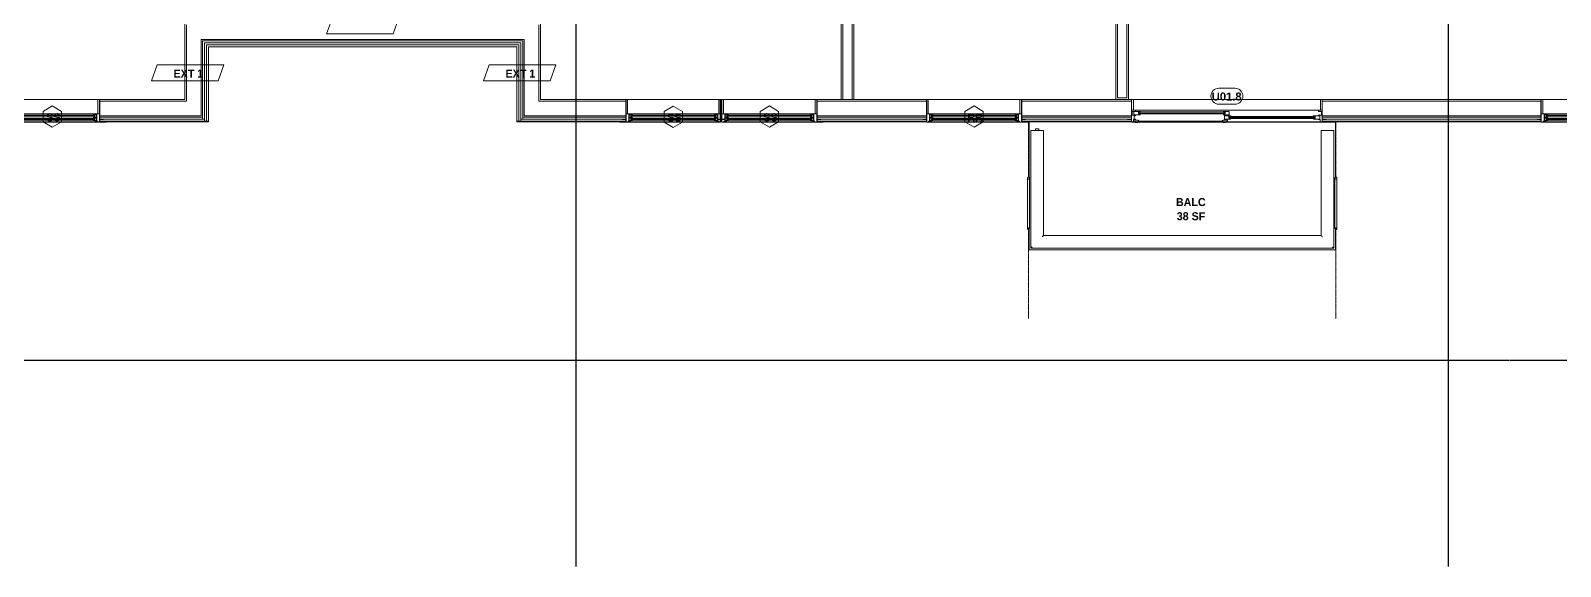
# Model space of a CAD drawing. Header units: inches. Extents: x -4058 to -1781, y 9814 to 12264.
# Drawn here: x -2705 to -2131, y 9814 to 10015 of the extents above; entities that cross this region are included whole.
import ezdxf

# ---------------------------------------------------------------- set-up
doc = ezdxf.new("R2010")
doc.units = ezdxf.units.IN
doc.header["$MEASUREMENT"] = 0
for name, pattern in [('Center 1_4_', [0.53125, 0.25, -0.09375, 0.09375, -0.09375]), ('Dash', [0.25, 0.125, -0.125]), ('Grid Line 1_2_', [0.875, 0.5, -0.125, 0.125, -0.125])]:
    doc.linetypes.add(name, pattern=pattern)
for name, color, linetype, lineweight in [('0-1', 7, 'Continuous', 5), ('0-2', 7, 'Continuous', 9), ('A-AREA-IDEN', 2, 'Continuous', 9), ('A-DETL-CNTR-1', 7, 'Center 1_4_', 9), ('A-DETL-GENF-1', 7, 'Continuous', 9), ('A-DETL-GENF-2', 92, 'Continuous', 18), ('A-DETL-GENF-HDLN-1', 7, 'Dash', 9), ('A-DETL-GENF-HDLN-2', 1, 'Continuous', 18), ('A-DOOR', 31, 'Continuous', 18), ('A-DOOR-1', 7, 'Continuous', 9), ('A-DOOR-FRAM-1', 7, 'Continuous', 9), ('A-DOOR-IDEN', 31, 'Continuous', 9), ('A-FLOR-1', 7, 'Continuous', 9), ('A-FLOR-2', 192, 'Continuous', 9), ('A-FLOR-HRAL-1', 7, 'Continuous', 9), ('A-GLAZ', 151, 'Continuous', 18), ('A-GLAZ-1', 10, 'Continuous', 30), ('A-GLAZ-2', 7, 'Continuous', 9), ('A-GLAZ-IDEN', 152, 'Continuous', 9), ('A-WALL', 113, 'Continuous', 18), ('A-WALL-1', 7, 'Continuous', 9), ('A-WALL-2', 250, 'Continuous', 18), ('A-WALL-3', 113, 'Continuous', 9), ('A-WALL-IDEN', 211, 'Continuous', 9), ('S-BEAM-1', 7, 'Continuous', 9), ('S-GRID-1', 1, 'Grid Line 1_2_', 30)]:
    doc.layers.add(name, color=color, linetype=linetype, lineweight=lineweight)
doc.styles.add('Arial_B', font='arialbd.ttf', dxfattribs={"height": 3})
doc.styles.add('Century Gothic_B', font='GOTHICB.TTF', dxfattribs={"height": 3})

# ---------------------------------------------------------------- blocks, each defined once
blk = doc.blocks.new('Door-Sliding-Marvin-2_Panel_Patio_Door-Essential - LR-MARVIN ESSENTIAL SLIDING - 6_-0_X6_-10_ - 2ND FLOOR 2-3440912-UNIT PLANS - 2ND FLOOR')
at = {"layer": 'A-DETL-GENF-1'}
for p, q in [((-32.87, 2.72), (-32.87, 2.27)), ((-32.61, 2.72), (-32.61, 2.27))]:
    blk.add_line(p, q, dxfattribs=at)
at = {"layer": 'A-DETL-GENF-2'}
for p, q in [((-37.25, 3.19), (-37.25, 3.23)), ((-35.75, 3.23), (-37.25, 3.23)), ((-35.91, 3.19), (-37.25, 3.19)), ((-35.91, 3.19), (-35.91, 3.08)), ((-35.75, 3.08), (-35.91, 3.08)), ((-35, 4.28), (-35.75, 4.28)), ((-35.75, 4.28), (-35.75, -0.19)), ((-35.5, 1.62), (-35.5, 0.25)), ((-35.5, 1.62), (-34.25, 1.62)), ((-35.5, 0.25), (-34.39, 0.25)), ((-35, 3.31), (-35, 4.28)), ((-34.25, 3.31), (-35, 3.31)), ((-34.81, 3.19), (-32.46, 3.19)), ((-34.81, 1.94), (-34.81, 3.19)), ((-32.41, 1.94), (-34.81, 1.94)), ((-34.39, 0.25), (-34.25, 0.1)), ((-34.25, 3.19), (-34.25, 3.31)), ((-34.25, 1.62), (-34.25, 1.94)), ((-34.25, -0.19), (-34.25, 0.1)), ((-32.38, 2.87), (-33.09, 2.87)), ((-33.09, 2.87), (-33.09, 2.12)), ((-33.09, 2.12), (-32.34, 2.12)), ((-32.98, 2.72), (-32.98, 2.87)), ((-32.98, 2.27), (-32.98, 2.12)), ((-32.46, 3.19), (-32.38, 2.87)), ((-32.34, 2), (-32.41, 1.94)), ((-32.34, 2.12), (-32.34, 2)), ((-35.75, -0.19), (-34.25, -0.19)), ((-35.06, -0.22), (-35.75, -0.22)), ((-35.75, -0.22), (-35.75, -4.19)), ((-35.75, -4.19), (-35.06, -4.19)), ((-35.06, -4.19), (-35.06, -0.22)), ((35.06, -0.22), (35.06, -4.19)), ((35.75, -0.22), (35.06, -0.22)), ((35.06, -4.19), (35.75, -4.19)), ((35.75, -4.19), (35.75, -0.22))]:
    blk.add_line(p, q, dxfattribs=at)
at = {"layer": 'A-DETL-GENF-HDLN-1'}
blk.add_line((1.75, 3.94), (33.01, 3.94), dxfattribs=at)
at = {"layer": 'A-DETL-GENF-HDLN-2'}
for p, q in [((-32.87, 2.72), (-32.87, 2.27)), ((-32.61, 2.72), (-32.61, 2.27)), ((-0.66, 2.12), (-1.41, 2.12)), ((-1.41, 2.12), (-1.41, 2)), ((-1.41, 2), (-1.34, 1.94)), ((-1.29, 3.19), (-1.38, 2.87)), ((-1.38, 2.87), (-0.66, 2.87)), ((-1.34, 1.94), (0.87, 1.94)), ((0.87, 3.19), (-1.29, 3.19)), ((-1.14, 2.72), (-1.14, 2.27)), ((-0.88, 2.72), (-0.88, 2.27)), ((0.24, 1.82), (-0.88, 1.72)), ((-0.88, 0.25), (-0.88, 1.72)), ((-0.88, 1.5), (1.29, 1.5)), ((1.34, 0.25), (-0.88, 0.25)), ((-0.77, 2.72), (-0.77, 2.87)), ((-0.77, 2.27), (-0.77, 2.12)), ((-0.66, 2.87), (-0.66, 2.12)), ((-0.43, 1.68), (0.43, 1.76)), ((-0.43, 1.58), (-0.43, 1.68)), ((-0.24, 1.58), (-0.43, 1.58)), ((-0.24, 4.05), (-0.24, 3.53)), ((0.34, 4.05), (-0.24, 4.05)), ((-0.24, 3.53), (1.51, 3.53)), ((-0.24, 1.62), (0.87, 1.72)), ((-0.24, 1.62), (-0.24, 1.7)), ((-0.24, 1.51), (-0.24, 1.58)), ((0.24, 1.93), (0.24, 1.86)), ((0.24, 1.86), (0.43, 1.86)), ((0.24, 1.82), (0.24, 1.74)), ((0.6, 4.36), (0.34, 4.05)), ((0.43, 1.86), (0.43, 1.76)), ((1.35, 4.36), (0.6, 4.36)), ((0.66, 1.19), (0.66, 0.44)), ((1.37, 1.19), (0.66, 1.19)), ((0.66, 0.44), (1.41, 0.44)), ((0.77, 1.04), (0.77, 1.19)), ((0.77, 0.58), (0.77, 0.44)), ((0.87, 1.72), (0.87, 3.19)), ((0.88, 1.04), (0.88, 0.58)), ((1.14, 1.04), (1.14, 0.58)), ((1.29, 1.5), (1.37, 1.19)), ((1.41, 0.31), (1.34, 0.25)), ((1.35, 4.05), (1.35, 4.36)), ((1.35, 4.05), (1.51, 4.05)), ((1.41, 0.44), (1.41, 0.31)), ((1.51, 3.69), (1.51, 4.05)), ((1.71, 3.69), (1.51, 3.69)), ((1.51, 3.65), (1.75, 3.65)), ((1.51, 3.53), (1.51, 3.65)), ((1.64, 3.83), (1.64, 3.94)), ((1.75, 3.94), (1.64, 3.94)), ((1.64, 3.83), (1.71, 3.83)), ((1.71, 3.83), (1.71, 3.69)), ((1.75, 3.65), (1.75, 3.94)), ((33.16, 0.44), (32.41, 0.44)), ((32.41, 0.44), (32.41, 0.31)), ((32.41, 0.31), (32.47, 0.25)), ((32.52, 1.5), (32.44, 1.19)), ((32.44, 1.19), (33.16, 1.19)), ((32.47, 0.25), (34.84, 0.25)), ((34.84, 1.5), (32.52, 1.5)), ((32.68, 1.04), (32.68, 0.58)), ((32.93, 1.04), (32.93, 0.58)), ((33.01, 3.94), (33.12, 3.94)), ((33.01, 3.65), (33.01, 3.94)), ((33.25, 3.65), (33.01, 3.65)), ((33.04, 1.04), (33.04, 1.19)), ((33.04, 0.58), (33.04, 0.44)), ((33.12, 3.83), (33.05, 3.83)), ((33.05, 3.83), (33.05, 3.69)), ((33.05, 3.69), (33.25, 3.69)), ((33.12, 3.83), (33.12, 3.94)), ((33.16, 1.19), (33.16, 0.44)), ((33.25, 3.69), (33.25, 4.05)), ((33.41, 4.05), (33.25, 4.05)), ((33.25, 3.53), (33.25, 3.65)), ((35, 3.53), (33.25, 3.53)), ((33.41, 4.05), (33.41, 4.36)), ((33.41, 4.36), (34.16, 4.36)), ((34.16, 4.36), (34.42, 4.05)), ((34.25, 3.19), (34.25, 3.31)), ((34.25, 3.31), (35, 3.31)), ((34.81, 3.19), (34.25, 3.19)), ((34.81, 1.94), (34.25, 1.94)), ((34.25, 1.62), (34.25, 1.94)), ((35.5, 1.62), (34.25, 1.62)), ((34.39, 0.25), (34.25, 0.1)), ((34.25, -0.19), (34.25, 0.1)), ((35.5, 0.25), (34.39, 0.25)), ((34.42, 4.05), (35, 4.05)), ((34.81, 1.94), (34.81, 3.19)), ((34.84, 0.25), (34.84, 1.5)), ((35, 4.28), (35.75, 4.28)), ((35, 3.31), (35, 4.28)), ((35.5, 1.62), (35.5, 0.25)), ((35.75, 4.28), (35.75, -0.19)), ((35.75, 3.23), (37.25, 3.23)), ((35.75, 3.08), (35.9, 3.08)), ((35.9, 3.19), (35.9, 3.08)), ((35.9, 3.19), (37.25, 3.19)), ((37.25, 3.19), (37.25, 3.23)), ((35.75, -0.19), (34.25, -0.19))]:
    blk.add_line(p, q, dxfattribs=at)
at = {"layer": 'A-DOOR'}
for p, q in [((-32.98, 2.87), (-0.77, 2.87)), ((-32.98, 2.72), (-0.77, 2.72)), ((-32.98, 2.27), (-0.77, 2.27)), ((-32.98, 2.12), (-0.77, 2.12)), ((0.77, 1.19), (33.04, 1.19)), ((0.77, 1.04), (33.04, 1.04)), ((0.77, 0.58), (33.04, 0.58)), ((0.77, 0.44), (33.04, 0.44))]:
    blk.add_line(p, q, dxfattribs=at)
at = {"layer": 'A-DOOR-1'}
for p, q in [((-35.75, 4.25), (-40.68, 4.25)), ((-40.68, 4.25), (-40.68, 4.19)), ((-35.75, 4.25), (35.75, 4.25)), ((-35.75, 4.19), (-35.75, 4.25)), ((-35.75, 4.19), (35.75, 4.19)), ((35.75, 4.25), (35.75, 4.19))]:
    blk.add_line(p, q, dxfattribs=at)
at = {"layer": 'A-DOOR-FRAM-1'}
for p, q in [((35.75, 4.28), (-35.75, 4.28)), ((-35.75, 4.28), (-35.75, -0.19)), ((35.75, -0.19), (35.75, 4.28)), ((-35.75, -0.19), (35.75, -0.19))]:
    blk.add_line(p, q, dxfattribs=at)
blk = doc.blocks.new('Window-Double_Hung-Marvin-Essential - 2-WIDE _TEMP ALL LOW_ ESDH3066-3454271-UNIT PLANS - 2ND FLOOR')
at = {"layer": 'A-DETL-GENF-HDLN-1'}
blk.add_line((16.1, -4.22), (-16.5, -4.22), dxfattribs=at)
at = {"layer": 'A-DETL-GENF-HDLN-2'}
for p, q in [((-17.13, 4.19), (-17.75, 4.19)), ((-17.13, -1.16), (-17.13, 4.19)), ((17.12, 4.19), (17.75, 4.19)), ((17.12, 4.19), (17.12, -1.16)), ((-19.25, -3.23), (-19.25, -3.19)), ((-19.25, -3.19), (-17.9, -3.19)), ((-17.75, -3.23), (-19.25, -3.23)), ((-17.9, -3.19), (-17.9, -3.08)), ((-17.9, -3.08), (-17.75, -3.08)), ((-16.72, -1.19), (-17.75, -1.19)), ((-17.75, -4.28), (-17.75, -1.19)), ((-17.75, -4.28), (-17.16, -4.28)), ((-17.08, -3.87), (-17.16, -4.28)), ((-17.08, -3.87), (-16.19, -3.87)), ((-16.85, -4.25), (-16.85, -3.87)), ((-16.3, -4.25), (-16.85, -4.25)), ((-16.72, -3.77), (-16.72, -1.19)), ((-16.38, -3.77), (-16.72, -3.77)), ((-16.56, -1.53), (-15.34, -1.53)), ((-16.56, -1.53), (-16.56, -2.47)), ((-15.34, -2.47), (-16.56, -2.47)), ((-16.56, -2.75), (-15.34, -2.75)), ((-16.56, -2.75), (-16.56, -3.69)), ((-15.34, -3.69), (-16.56, -3.69)), ((-16.38, -3.87), (-16.38, -3.77)), ((-16.18, -4.01), (-16.3, -4.01)), ((-16.3, -4.01), (-16.3, -4.25)), ((-16.19, -3.87), (-16.19, -3.97)), ((-16.19, -3.97), (-16.1, -3.97)), ((-16.18, -4.22), (-16.18, -4.01)), ((-16.18, -4.22), (-16.1, -4.22)), ((-16.1, -3.97), (-16.1, -4.22)), ((-15.28, -1.65), (-15.94, -1.65)), ((-15.94, -1.65), (-15.94, -2.37)), ((-15.94, -2.37), (-15.28, -2.37)), ((-15.28, -2.87), (-15.94, -2.87)), ((-15.94, -2.87), (-15.94, -3.59)), ((-15.94, -3.59), (-15.28, -3.59)), ((-15.84, -1.66), (-15.84, -2.35)), ((-15.84, -2.88), (-15.84, -3.57)), ((-15.54, -1.79), (-15.54, -2.23)), ((-15.54, -3.01), (-15.54, -3.45)), ((-15.34, -1.53), (-15.28, -1.59)), ((-15.34, -2.47), (-15.28, -2.41)), ((-15.34, -2.75), (-15.28, -2.81)), ((-15.34, -3.69), (-15.28, -3.63)), ((-15.28, -1.59), (-15.28, -1.65)), ((-15.28, -2.37), (-15.28, -2.41)), ((-15.28, -2.81), (-15.28, -2.87)), ((-15.28, -3.59), (-15.28, -3.63)), ((15.34, -1.53), (15.28, -1.59)), ((15.28, -1.59), (15.28, -1.65)), ((15.28, -1.65), (15.94, -1.65)), ((15.28, -2.37), (15.28, -2.41)), ((15.94, -2.37), (15.28, -2.37)), ((15.34, -2.47), (15.28, -2.41)), ((15.34, -2.75), (15.28, -2.81)), ((15.28, -2.81), (15.28, -2.87)), ((15.28, -2.87), (15.94, -2.87)), ((15.28, -3.59), (15.28, -3.63)), ((15.94, -3.59), (15.28, -3.59)), ((15.34, -3.69), (15.28, -3.63)), ((16.56, -1.53), (15.34, -1.53)), ((15.34, -2.47), (16.56, -2.47)), ((16.56, -2.75), (15.34, -2.75)), ((15.34, -3.69), (16.56, -3.69)), ((15.54, -1.79), (15.54, -2.23)), ((15.54, -3.01), (15.54, -3.45)), ((15.84, -1.66), (15.84, -2.35)), ((15.84, -2.88), (15.84, -3.57)), ((15.94, -1.65), (15.94, -2.37)), ((15.94, -2.87), (15.94, -3.59)), ((16.19, -3.97), (16.1, -3.97)), ((16.1, -3.97), (16.1, -4.22)), ((16.18, -4.22), (16.1, -4.22)), ((16.18, -4.22), (16.18, -4.01)), ((16.18, -4.01), (16.3, -4.01)), ((17.08, -3.87), (16.19, -3.87)), ((16.19, -3.87), (16.19, -3.97)), ((16.3, -4.01), (16.3, -4.25)), ((16.3, -4.25), (16.85, -4.25)), ((16.38, -3.87), (16.38, -3.77)), ((16.38, -3.77), (16.72, -3.77)), ((16.56, -1.53), (16.56, -2.47)), ((16.56, -2.75), (16.56, -3.69)), ((16.72, -3.77), (16.72, -1.19)), ((16.72, -1.19), (17.75, -1.19)), ((16.85, -4.25), (16.85, -3.87)), ((17.08, -3.87), (17.16, -4.28)), ((17.75, -4.28), (17.16, -4.28)), ((17.75, -4.28), (17.75, -1.19)), ((17.9, -3.08), (17.75, -3.08)), ((17.75, -3.23), (19.25, -3.23)), ((17.9, -3.19), (17.9, -3.08)), ((19.25, -3.19), (17.9, -3.19)), ((19.25, -3.23), (19.25, -3.19))]:
    blk.add_line(p, q, dxfattribs=at)
at = {"layer": 'A-GLAZ'}
for p, q in [((15.84, -1.66), (-15.84, -1.66)), ((15.84, -1.79), (-15.84, -1.79)), ((15.84, -2.23), (-15.84, -2.23)), ((15.84, -2.35), (-15.84, -2.35)), ((15.84, -2.88), (-15.84, -2.88)), ((15.84, -3.01), (-15.84, -3.01)), ((15.84, -3.45), (-15.84, -3.45)), ((15.84, -3.57), (-15.84, -3.57))]:
    blk.add_line(p, q, dxfattribs=at)
at = {"layer": 'A-GLAZ-1'}
for p, q in [((-17.75, -1.16), (-17.75, 4.19)), ((17.75, 4.19), (17.75, -1.16)), ((-17.75, -4.28), (-17.75, -1.19)), ((17.75, -1.19), (17.75, -4.28))]:
    blk.add_line(p, q, dxfattribs=at)
at = {"layer": 'A-GLAZ-2'}
for p, q in [((-17.75, 4.19), (17.75, 4.19)), ((-17.75, -1.19), (17.75, -1.19)), ((17.75, -4.28), (-17.75, -4.28)), ((17.75, -4.19), (20.21, -4.19)), ((20.21, -4.25), (17.75, -4.25)), ((20.21, -4.19), (20.21, -4.25))]:
    blk.add_line(p, q, dxfattribs=at)
blk = doc.blocks.new('Window-Double_Hung-Marvin-Essential - 1-WIDE _TEMP LOWER_ ESDH3066-3454269-UNIT PLANS - 2ND FLOOR')
at = {"layer": 'A-DETL-GENF-HDLN-1'}
blk.add_line((16.1, -4.22), (-16.5, -4.22), dxfattribs=at)
at = {"layer": 'A-DETL-GENF-HDLN-2'}
for p, q in [((-17.13, 4.19), (-17.75, 4.19)), ((-17.13, -1.16), (-17.13, 4.19)), ((17.12, 4.19), (17.75, 4.19)), ((17.12, 4.19), (17.12, -1.16)), ((-19.25, -3.23), (-19.25, -3.19)), ((-19.25, -3.19), (-17.9, -3.19)), ((-17.75, -3.23), (-19.25, -3.23)), ((-17.9, -3.19), (-17.9, -3.08)), ((-17.9, -3.08), (-17.75, -3.08)), ((-16.72, -1.19), (-17.75, -1.19)), ((-17.75, -4.28), (-17.75, -1.19)), ((-17.75, -4.28), (-17.16, -4.28)), ((-17.08, -3.87), (-17.16, -4.28)), ((-17.08, -3.87), (-16.19, -3.87)), ((-16.85, -4.25), (-16.85, -3.87)), ((-16.3, -4.25), (-16.85, -4.25)), ((-16.72, -3.77), (-16.72, -1.19)), ((-16.38, -3.77), (-16.72, -3.77)), ((-16.56, -1.53), (-15.34, -1.53)), ((-16.56, -1.53), (-16.56, -2.47)), ((-15.34, -2.47), (-16.56, -2.47)), ((-16.56, -2.75), (-15.34, -2.75)), ((-16.56, -2.75), (-16.56, -3.69)), ((-15.34, -3.69), (-16.56, -3.69)), ((-16.38, -3.87), (-16.38, -3.77)), ((-16.18, -4.01), (-16.3, -4.01)), ((-16.3, -4.01), (-16.3, -4.25)), ((-16.19, -3.87), (-16.19, -3.97)), ((-16.19, -3.97), (-16.1, -3.97)), ((-16.18, -4.22), (-16.18, -4.01)), ((-16.18, -4.22), (-16.1, -4.22)), ((-16.1, -3.97), (-16.1, -4.22)), ((-15.28, -1.65), (-15.94, -1.65)), ((-15.94, -1.65), (-15.94, -2.37)), ((-15.94, -2.37), (-15.28, -2.37)), ((-15.28, -2.87), (-15.94, -2.87)), ((-15.94, -2.87), (-15.94, -3.59)), ((-15.94, -3.59), (-15.28, -3.59)), ((-15.84, -1.66), (-15.84, -2.35)), ((-15.84, -2.88), (-15.84, -3.57)), ((-15.54, -1.79), (-15.54, -2.23)), ((-15.54, -3.01), (-15.54, -3.45)), ((-15.34, -1.53), (-15.28, -1.59)), ((-15.34, -2.47), (-15.28, -2.41)), ((-15.34, -2.75), (-15.28, -2.81)), ((-15.34, -3.69), (-15.28, -3.63)), ((-15.28, -1.59), (-15.28, -1.65)), ((-15.28, -2.37), (-15.28, -2.41)), ((-15.28, -2.81), (-15.28, -2.87)), ((-15.28, -3.59), (-15.28, -3.63)), ((15.34, -1.53), (15.28, -1.59)), ((15.28, -1.59), (15.28, -1.65)), ((15.28, -1.65), (15.94, -1.65)), ((15.28, -2.37), (15.28, -2.41)), ((15.94, -2.37), (15.28, -2.37)), ((15.34, -2.47), (15.28, -2.41)), ((15.34, -2.75), (15.28, -2.81)), ((15.28, -2.81), (15.28, -2.87)), ((15.28, -2.87), (15.94, -2.87)), ((15.28, -3.59), (15.28, -3.63)), ((15.94, -3.59), (15.28, -3.59)), ((15.34, -3.69), (15.28, -3.63)), ((16.56, -1.53), (15.34, -1.53)), ((15.34, -2.47), (16.56, -2.47)), ((16.56, -2.75), (15.34, -2.75)), ((15.34, -3.69), (16.56, -3.69)), ((15.54, -1.79), (15.54, -2.23)), ((15.54, -3.01), (15.54, -3.45)), ((15.84, -1.66), (15.84, -2.35)), ((15.84, -2.88), (15.84, -3.57)), ((15.94, -1.65), (15.94, -2.37)), ((15.94, -2.87), (15.94, -3.59)), ((16.19, -3.97), (16.1, -3.97)), ((16.1, -3.97), (16.1, -4.22)), ((16.18, -4.22), (16.1, -4.22)), ((16.18, -4.22), (16.18, -4.01)), ((16.18, -4.01), (16.3, -4.01)), ((17.08, -3.87), (16.19, -3.87)), ((16.19, -3.87), (16.19, -3.97)), ((16.3, -4.01), (16.3, -4.25)), ((16.3, -4.25), (16.85, -4.25)), ((16.38, -3.87), (16.38, -3.77)), ((16.38, -3.77), (16.72, -3.77)), ((16.56, -1.53), (16.56, -2.47)), ((16.56, -2.75), (16.56, -3.69)), ((16.72, -3.77), (16.72, -1.19)), ((16.72, -1.19), (17.75, -1.19)), ((16.85, -4.25), (16.85, -3.87)), ((17.08, -3.87), (17.16, -4.28)), ((17.75, -4.28), (17.16, -4.28)), ((17.75, -4.28), (17.75, -1.19)), ((17.9, -3.08), (17.75, -3.08)), ((17.75, -3.23), (19.25, -3.23)), ((17.9, -3.19), (17.9, -3.08)), ((19.25, -3.19), (17.9, -3.19)), ((19.25, -3.23), (19.25, -3.19))]:
    blk.add_line(p, q, dxfattribs=at)
at = {"layer": 'A-GLAZ'}
for p, q in [((15.84, -1.66), (-15.84, -1.66)), ((15.84, -1.79), (-15.84, -1.79)), ((15.84, -2.23), (-15.84, -2.23)), ((15.84, -2.35), (-15.84, -2.35)), ((15.84, -2.88), (-15.84, -2.88)), ((15.84, -3.01), (-15.84, -3.01)), ((15.84, -3.45), (-15.84, -3.45)), ((15.84, -3.57), (-15.84, -3.57))]:
    blk.add_line(p, q, dxfattribs=at)
at = {"layer": 'A-GLAZ-1'}
for p, q in [((-17.75, -1.16), (-17.75, 4.19)), ((17.75, 4.19), (17.75, -1.16)), ((-17.75, -4.28), (-17.75, -1.19)), ((17.75, -1.19), (17.75, -4.28))]:
    blk.add_line(p, q, dxfattribs=at)
at = {"layer": 'A-GLAZ-2'}
for p, q in [((-17.75, 4.19), (17.75, 4.19)), ((-17.75, -1.19), (17.75, -1.19)), ((17.75, -4.28), (-17.75, -4.28)), ((17.75, -4.19), (20.46, -4.19)), ((20.46, -4.25), (17.75, -4.25)), ((20.46, -4.19), (20.46, -4.25))]:
    blk.add_line(p, q, dxfattribs=at)
blk = doc.blocks.new('Window-Double_Hung-Marvin-Essential - 2-WIDE _TEMP ALL LOW_ ESDH3066-3454268-UNIT PLANS - 2ND FLOOR')
at = {"layer": 'A-DETL-GENF-HDLN-1'}
blk.add_line((16.1, 4.22), (-16.5, 4.22), dxfattribs=at)
at = {"layer": 'A-DETL-GENF-HDLN-2'}
for p, q in [((-19.25, 3.23), (-19.25, 3.19)), ((-17.75, 3.23), (-19.25, 3.23)), ((-19.25, 3.19), (-17.9, 3.19)), ((-17.9, 3.19), (-17.9, 3.08)), ((-17.9, 3.08), (-17.75, 3.08)), ((-17.75, 4.28), (-17.16, 4.28)), ((-17.75, 4.28), (-17.75, 1.19)), ((-16.72, 1.19), (-17.75, 1.19)), ((-17.08, 3.87), (-17.16, 4.28)), ((-17.13, 1.16), (-17.13, -4.19)), ((-17.08, 3.87), (-16.19, 3.87)), ((-16.85, 4.25), (-16.85, 3.87)), ((-16.3, 4.25), (-16.85, 4.25)), ((-16.38, 3.77), (-16.72, 3.77)), ((-16.72, 3.77), (-16.72, 1.19)), ((-15.34, 3.69), (-16.56, 3.69)), ((-16.56, 2.75), (-16.56, 3.69)), ((-16.56, 2.75), (-15.34, 2.75)), ((-15.34, 2.47), (-16.56, 2.47)), ((-16.56, 1.53), (-16.56, 2.47)), ((-16.56, 1.53), (-15.34, 1.53)), ((-16.38, 3.87), (-16.38, 3.77)), ((-16.3, 4.01), (-16.3, 4.25)), ((-16.18, 4.01), (-16.3, 4.01)), ((-16.19, 3.97), (-16.1, 3.97)), ((-16.19, 3.87), (-16.19, 3.97)), ((-16.18, 4.22), (-16.1, 4.22)), ((-16.18, 4.22), (-16.18, 4.01)), ((-16.1, 3.97), (-16.1, 4.22)), ((-15.94, 2.87), (-15.94, 3.59)), ((-15.94, 3.59), (-15.28, 3.59)), ((-15.28, 2.87), (-15.94, 2.87)), ((-15.94, 1.65), (-15.94, 2.37)), ((-15.94, 2.37), (-15.28, 2.37)), ((-15.28, 1.65), (-15.94, 1.65)), ((-15.84, 2.88), (-15.84, 3.57)), ((-15.84, 1.66), (-15.84, 2.35)), ((-15.54, 3.01), (-15.54, 3.45)), ((-15.54, 1.79), (-15.54, 2.23)), ((-15.34, 3.69), (-15.28, 3.63)), ((-15.34, 2.75), (-15.28, 2.81)), ((-15.34, 2.47), (-15.28, 2.41)), ((-15.34, 1.53), (-15.28, 1.59)), ((-15.28, 3.59), (-15.28, 3.63)), ((-15.28, 2.81), (-15.28, 2.87)), ((-15.28, 2.37), (-15.28, 2.41)), ((-15.28, 1.59), (-15.28, 1.65)), ((15.34, 3.69), (15.28, 3.63)), ((15.28, 3.59), (15.28, 3.63)), ((15.94, 3.59), (15.28, 3.59)), ((15.28, 2.81), (15.28, 2.87)), ((15.28, 2.87), (15.94, 2.87)), ((15.34, 2.75), (15.28, 2.81)), ((15.34, 2.47), (15.28, 2.41)), ((15.28, 2.37), (15.28, 2.41)), ((15.94, 2.37), (15.28, 2.37)), ((15.28, 1.59), (15.28, 1.65)), ((15.28, 1.65), (15.94, 1.65)), ((15.34, 1.53), (15.28, 1.59)), ((15.34, 3.69), (16.56, 3.69)), ((16.56, 2.75), (15.34, 2.75)), ((15.34, 2.47), (16.56, 2.47)), ((16.56, 1.53), (15.34, 1.53)), ((15.54, 3.01), (15.54, 3.45)), ((15.54, 1.79), (15.54, 2.23)), ((15.84, 2.88), (15.84, 3.57)), ((15.84, 1.66), (15.84, 2.35)), ((15.94, 2.87), (15.94, 3.59)), ((15.94, 1.65), (15.94, 2.37)), ((16.18, 4.22), (16.1, 4.22)), ((16.1, 3.97), (16.1, 4.22)), ((16.19, 3.97), (16.1, 3.97)), ((16.18, 4.22), (16.18, 4.01)), ((16.18, 4.01), (16.3, 4.01)), ((16.19, 3.87), (16.19, 3.97)), ((17.08, 3.87), (16.19, 3.87)), ((16.3, 4.01), (16.3, 4.25)), ((16.3, 4.25), (16.85, 4.25)), ((16.38, 3.87), (16.38, 3.77)), ((16.38, 3.77), (16.72, 3.77)), ((16.56, 2.75), (16.56, 3.69)), ((16.56, 1.53), (16.56, 2.47)), ((16.72, 3.77), (16.72, 1.19)), ((16.72, 1.19), (17.75, 1.19)), ((16.85, 4.25), (16.85, 3.87)), ((17.08, 3.87), (17.16, 4.28)), ((17.12, -4.19), (17.12, 1.16)), ((17.75, 4.28), (17.16, 4.28)), ((17.75, 4.28), (17.75, 1.19)), ((17.75, 3.23), (19.25, 3.23)), ((17.9, 3.08), (17.75, 3.08)), ((17.9, 3.19), (17.9, 3.08)), ((19.25, 3.19), (17.9, 3.19)), ((19.25, 3.23), (19.25, 3.19)), ((-17.13, -4.19), (-17.75, -4.19)), ((17.12, -4.19), (17.75, -4.19))]:
    blk.add_line(p, q, dxfattribs=at)
at = {"layer": 'A-GLAZ'}
for p, q in [((15.84, 3.57), (-15.84, 3.57)), ((15.84, 3.45), (-15.84, 3.45)), ((15.84, 3.01), (-15.84, 3.01)), ((15.84, 2.88), (-15.84, 2.88)), ((15.84, 2.35), (-15.84, 2.35)), ((15.84, 2.23), (-15.84, 2.23)), ((15.84, 1.79), (-15.84, 1.79)), ((15.84, 1.66), (-15.84, 1.66))]:
    blk.add_line(p, q, dxfattribs=at)
at = {"layer": 'A-GLAZ-1'}
for p, q in [((-17.75, 4.28), (-17.75, 1.19)), ((-17.75, 1.16), (-17.75, -4.19)), ((17.75, 1.19), (17.75, 4.28)), ((17.75, -4.19), (17.75, 1.16))]:
    blk.add_line(p, q, dxfattribs=at)
at = {"layer": 'A-GLAZ-2'}
for p, q in [((17.75, 4.28), (-17.75, 4.28)), ((-17.75, 1.19), (17.75, 1.19)), ((20.21, 4.25), (17.75, 4.25)), ((17.75, 4.19), (20.21, 4.19)), ((20.21, 4.19), (20.21, 4.25)), ((-17.75, -4.19), (17.75, -4.19))]:
    blk.add_line(p, q, dxfattribs=at)
blk = doc.blocks.new('Railing - Baluster_01-2700443-UNIT PLANS - 2ND FLOOR')
at = {"layer": 'A-FLOR-HRAL-1'}
for p, q in [((-0.59, 1.18), (0.59, 1.18)), ((-0.59, 0.59), (-0.59, 1.18)), ((0.59, 1.18), (0.59, 0.59))]:
    blk.add_line(p, q, dxfattribs=at)
blk = doc.blocks.new('Railing - Railing-3425950-UNIT PLANS - 2ND FLOOR')
at = {"layer": 'A-FLOR-HRAL-1'}
for p, q in [((-2329.9, 9977.44), (-2329.9, 9933.33)), ((-2329.9, 9977.44), (-2329.43, 9977.44)), ((-2329.43, 9977.44), (-2325.65, 9977.44)), ((-2325.65, 9977.44), (-2325.17, 9977.44)), ((-2325.17, 9938.05), (-2325.17, 9977.44)), ((-2221.07, 9977.44), (-2221.07, 9938.05)), ((-2221.07, 9977.44), (-2220.6, 9977.44)), ((-2220.6, 9977.44), (-2216.82, 9977.44)), ((-2216.82, 9977.44), (-2216.35, 9977.44)), ((-2216.35, 9933.33), (-2216.35, 9977.44)), ((-2329.9, 9933.33), (-2216.35, 9933.33)), ((-2221.07, 9938.05), (-2325.17, 9938.05))]:
    blk.add_line(p, q, dxfattribs=at)
for points, knots in [([(-2329.9, 9933.33), (-2329.9, 9933.33), (-2329.89, 9933.34), (-2329.86, 9933.36), (-2329.84, 9933.39), (-2329.81, 9933.42), (-2329.78, 9933.44), (-2329.75, 9933.47), (-2329.71, 9933.51), (-2329.67, 9933.55), (-2329.64, 9933.59), (-2329.6, 9933.63), (-2329.53, 9933.7), (-2329.47, 9933.76), (-2329.43, 9933.8)], [0, 0, 0, 0, 0.166667, 0.25, 0.333333, 0.416667, 0.458333, 0.5, 0.583333, 0.666667, 0.708333, 0.75, 0.833333, 1, 1, 1, 1]), ([(-2325.65, 9937.58), (-2325.61, 9937.62), (-2325.54, 9937.68), (-2325.47, 9937.76), (-2325.42, 9937.81), (-2325.38, 9937.84), (-2325.35, 9937.88), (-2325.32, 9937.91), (-2325.29, 9937.93), (-2325.26, 9937.96), (-2325.24, 9937.99), (-2325.21, 9938.02), (-2325.18, 9938.04), (-2325.17, 9938.05), (-2325.17, 9938.05)], [0, 0, 0, 0, 0.166667, 0.25, 0.333333, 0.375, 0.416667, 0.5, 0.541667, 0.583333, 0.666667, 0.75, 0.833333, 1, 1, 1, 1]), ([(-2220.6, 9937.58), (-2220.64, 9937.62), (-2220.7, 9937.68), (-2220.78, 9937.76), (-2220.83, 9937.81), (-2220.86, 9937.84), (-2220.9, 9937.88), (-2220.93, 9937.91), (-2220.96, 9937.93), (-2220.98, 9937.96), (-2221.01, 9937.99), (-2221.04, 9938.02), (-2221.07, 9938.04), (-2221.07, 9938.05), (-2221.07, 9938.05)], [0, 0, 0, 0, 0.166667, 0.25, 0.333333, 0.375, 0.416667, 0.5, 0.541667, 0.583333, 0.666667, 0.75, 0.833333, 1, 1, 1, 1]), ([(-2216.35, 9933.33), (-2216.35, 9933.33), (-2216.36, 9933.34), (-2216.38, 9933.36), (-2216.41, 9933.39), (-2216.44, 9933.42), (-2216.47, 9933.44), (-2216.49, 9933.47), (-2216.53, 9933.51), (-2216.58, 9933.55), (-2216.61, 9933.59), (-2216.65, 9933.63), (-2216.72, 9933.7), (-2216.78, 9933.76), (-2216.82, 9933.8)], [0, 0, 0, 0, 0.166667, 0.25, 0.333333, 0.416667, 0.458333, 0.5, 0.583333, 0.666667, 0.708333, 0.75, 0.833333, 1, 1, 1, 1])]:
    blk.add_open_spline(points, degree=3, knots=knots, dxfattribs=at)
blk.add_blockref('Railing - Baluster_01-2700443-UNIT PLANS - 2ND FLOOR', (-2327.54, 9976.85))
blk = doc.blocks.new('Walls 97 - Walls 1-3425889-UNIT PLANS - 2ND FLOOR')
at = {"layer": 'S-BEAM-1'}
for p, q in [((-2331.09, 9959.59), (-2331.09, 9940.65)), ((-2330.34, 9940.65), (-2330.34, 9959.59))]:
    blk.add_line(p, q, dxfattribs=at)
at = {"layer": 'S-BEAM-1', "flags": 128}
for points in [[(-2330.34, 9959.59), (-2330.36, 9959.68), (-2330.39, 9959.77), (-2330.44, 9959.85), (-2330.51, 9959.92), (-2330.59, 9959.96), (-2330.67, 9959.99), (-2330.76, 9959.99), (-2330.85, 9959.96), (-2330.93, 9959.92), (-2331, 9959.85), (-2331.05, 9959.77), (-2331.08, 9959.68), (-2331.09, 9959.59)], [(-2331.09, 9959.59), (-2331.08, 9959.49), (-2331.05, 9959.4), (-2331, 9959.32), (-2330.93, 9959.26), (-2330.85, 9959.21), (-2330.76, 9959.19), (-2330.67, 9959.19), (-2330.59, 9959.21), (-2330.51, 9959.26), (-2330.44, 9959.32), (-2330.39, 9959.4), (-2330.36, 9959.49), (-2330.34, 9959.59)]]:
    blk.add_lwpolyline(points, dxfattribs=at)
at = {"layer": 'S-BEAM-1'}
blk.add_ellipse((-2330.72, 9940.65), major_axis=(0.375, 0), ratio=0.93544, start_param=3.141593, end_param=5.223489, dxfattribs=at)
blk = doc.blocks.new('Walls 98 - Walls 1-3425898-UNIT PLANS - 2ND FLOOR')
at = {"layer": 'S-BEAM-1'}
for p, q in [((-2215.89, 9959.59), (-2215.89, 9940.65)), ((-2215.14, 9940.65), (-2215.14, 9959.59))]:
    blk.add_line(p, q, dxfattribs=at)
at = {"layer": 'S-BEAM-1', "flags": 128}
for points in [[(-2215.14, 9959.59), (-2215.16, 9959.68), (-2215.19, 9959.77), (-2215.24, 9959.85), (-2215.31, 9959.92), (-2215.39, 9959.96), (-2215.47, 9959.99), (-2215.56, 9959.99), (-2215.65, 9959.96), (-2215.73, 9959.92), (-2215.8, 9959.85), (-2215.85, 9959.77), (-2215.88, 9959.68), (-2215.89, 9959.59)], [(-2215.89, 9959.59), (-2215.88, 9959.49), (-2215.85, 9959.4), (-2215.8, 9959.32), (-2215.73, 9959.26), (-2215.65, 9959.21), (-2215.56, 9959.19), (-2215.47, 9959.19), (-2215.39, 9959.21), (-2215.31, 9959.26), (-2215.24, 9959.32), (-2215.19, 9959.4), (-2215.16, 9959.49), (-2215.14, 9959.59)]]:
    blk.add_lwpolyline(points, dxfattribs=at)
at = {"layer": 'S-BEAM-1'}
blk.add_ellipse((-2215.52, 9940.65), major_axis=(0.375, 0), ratio=0.93544, start_param=4.18879, end_param=6.283185, dxfattribs=at)
blk = doc.blocks.new('CTR - 1st Phase - Shell_rvt-1-UNIT PLANS - 2ND FLOOR')
at = {"layer": 'A-DETL-CNTR-1'}
for p, q in [((-2330.72, 9980.63), (-2330.72, 9959.99)), ((-2215.52, 9980.69), (-2215.52, 9959.99)), ((-2330.72, 9941.05), (-2330.72, 9906.8)), ((-2215.52, 9941.05), (-2215.52, 9906.8))]:
    blk.add_line(p, q, dxfattribs=at)
at = {"layer": 'A-FLOR-1'}
for p, q in [((-2330.54, 9980.69), (-2330.54, 9959.93)), ((-2215.71, 9959.93), (-2215.71, 9980.63)), ((-2330.54, 9940.72), (-2330.54, 9932.69)), ((-2215.71, 9932.69), (-2215.71, 9940.73)), ((-2330.54, 9932.69), (-2215.71, 9932.69))]:
    blk.add_line(p, q, dxfattribs=at)
at = {"layer": 'A-WALL-1'}
for p, q in [((-2646.99, 10017.71), (-2646.99, 9989.06)), ((-2513.66, 9989.06), (-2513.66, 10017.71)), ((-2638.11, 9989.06), (-2638.11, 10008.84)), ((-2638.11, 10008.84), (-2522.54, 10008.84)), ((-2522.54, 10008.84), (-2522.54, 9989.06)), ((-2646.99, 9989.06), (-2678.97, 9989.06)), ((-2638.11, 9980.94), (-2638.11, 9989.06)), ((-2522.54, 9989.06), (-2522.54, 9980.94)), ((-2481.68, 9989.06), (-2513.66, 9989.06)), ((-2445.67, 9989.06), (-2446.18, 9989.06)), ((-2368.94, 9989.06), (-2410.17, 9989.06)), ((-2292.14, 9989.06), (-2333.44, 9989.06)), ((-2292.14, 9985.06), (-2292.14, 9985.1)), ((-2138.54, 9989.06), (-2220.64, 9989.06)), ((-2220.64, 9985.1), (-2220.64, 9985.06)), ((-2678.97, 9983.72), (-2678.97, 9983.69)), ((-2676.51, 9980.69), (-2638.11, 9980.69)), ((-2638.11, 9980.69), (-2638.11, 9980.94)), ((-2522.54, 9980.94), (-2522.54, 9980.69)), ((-2522.54, 9980.69), (-2484.14, 9980.69)), ((-2481.68, 9983.69), (-2481.68, 9983.72)), ((-2446.18, 9983.72), (-2446.18, 9983.69)), ((-2446.18, 9980.69), (-2445.67, 9980.69)), ((-2445.67, 9983.69), (-2445.67, 9983.72)), ((-2410.17, 9983.72), (-2410.17, 9983.69)), ((-2407.71, 9980.69), (-2368.94, 9980.69)), ((-2368.94, 9983.69), (-2368.94, 9983.72)), ((-2333.44, 9983.72), (-2333.44, 9983.69)), ((-2330.73, 9980.69), (-2292.14, 9980.69)), ((-2220.64, 9980.69), (-2138.54, 9980.69)), ((-2138.54, 9983.69), (-2138.54, 9983.72))]:
    blk.add_line(p, q, dxfattribs=at)
at = {"layer": 'A-WALL-2'}
for p, q in [((-2646.36, 10017.09), (-2646.36, 9989.06)), ((-2514.29, 10017.09), (-2514.29, 9989.06)), ((-2640.86, 10011.59), (-2640.86, 9989.06)), ((-2640.86, 10011.59), (-2640.36, 10011.59)), ((-2640.36, 10011.59), (-2638.11, 10011.59)), ((-2640.36, 10011.09), (-2640.36, 9989.06)), ((-2640.36, 10011.09), (-2639.61, 10011.09)), ((-2639.61, 10011.09), (-2638.11, 10011.09)), ((-2639.61, 10010.34), (-2639.61, 9989.06)), ((-2639.61, 10010.34), (-2638.86, 10010.34)), ((-2638.86, 10010.34), (-2638.11, 10010.34)), ((-2638.86, 10009.59), (-2638.86, 9989.06)), ((-2638.86, 10009.59), (-2638.11, 10009.59)), ((-2522.54, 10011.59), (-2638.11, 10011.59)), ((-2522.54, 10011.09), (-2638.11, 10011.09)), ((-2522.54, 10010.34), (-2638.11, 10010.34)), ((-2522.54, 10009.59), (-2638.11, 10009.59)), ((-2522.54, 10011.59), (-2520.29, 10011.59)), ((-2522.54, 10011.09), (-2521.04, 10011.09)), ((-2522.54, 10010.34), (-2521.79, 10010.34)), ((-2522.54, 10009.59), (-2521.79, 10009.59)), ((-2521.79, 10010.34), (-2521.04, 10010.34)), ((-2521.79, 10009.59), (-2521.79, 9989.06)), ((-2521.04, 10011.09), (-2520.29, 10011.09)), ((-2521.04, 10010.34), (-2521.04, 9989.06)), ((-2520.29, 10011.59), (-2519.79, 10011.59)), ((-2520.29, 10011.09), (-2520.29, 9989.06)), ((-2519.79, 10011.59), (-2519.79, 9989.06)), ((-2646.36, 9988.44), (-2678.97, 9988.44)), ((-2646.36, 9989.06), (-2646.36, 9988.44)), ((-2640.86, 9989.06), (-2640.86, 9988.44)), ((-2640.86, 9988.44), (-2640.86, 9982.94)), ((-2640.36, 9989.06), (-2640.36, 9982.94)), ((-2639.61, 9989.06), (-2639.61, 9981.69)), ((-2638.86, 9989.06), (-2638.86, 9980.94)), ((-2521.79, 9980.94), (-2521.79, 9989.06)), ((-2521.04, 9981.69), (-2521.04, 9989.06)), ((-2520.29, 9982.94), (-2520.29, 9989.06)), ((-2519.79, 9988.44), (-2519.79, 9989.06)), ((-2519.79, 9982.94), (-2519.79, 9988.44)), ((-2514.29, 9988.44), (-2514.29, 9989.06)), ((-2481.68, 9988.44), (-2514.29, 9988.44)), ((-2445.67, 9988.44), (-2446.18, 9988.44)), ((-2368.94, 9988.44), (-2410.17, 9988.44)), ((-2292.14, 9988.44), (-2333.44, 9988.44)), ((-2138.54, 9988.44), (-2220.64, 9988.44)), ((-2640.86, 9982.94), (-2678.97, 9982.94)), ((-2640.36, 9982.44), (-2678.97, 9982.44)), ((-2640.36, 9981.69), (-2678.97, 9981.69)), ((-2639.61, 9980.94), (-2678.97, 9980.94)), ((-2640.36, 9982.94), (-2640.36, 9982.44)), ((-2640.36, 9982.44), (-2640.36, 9981.69)), ((-2639.61, 9981.69), (-2640.36, 9981.69)), ((-2639.61, 9981.69), (-2640.36, 9981.69)), ((-2639.61, 9981.69), (-2639.61, 9980.94)), ((-2638.86, 9980.94), (-2639.61, 9980.94)), ((-2638.86, 9980.94), (-2639.61, 9980.94)), ((-2638.11, 9980.94), (-2638.86, 9980.94)), ((-2638.11, 9980.94), (-2638.86, 9980.94)), ((-2521.79, 9980.94), (-2522.54, 9980.94)), ((-2521.79, 9980.94), (-2522.54, 9980.94)), ((-2521.04, 9980.94), (-2521.79, 9980.94)), ((-2521.04, 9980.94), (-2521.79, 9980.94)), ((-2520.29, 9981.69), (-2521.04, 9981.69)), ((-2521.04, 9980.94), (-2521.04, 9981.69)), ((-2520.29, 9981.69), (-2521.04, 9981.69)), ((-2481.68, 9980.94), (-2521.04, 9980.94)), ((-2520.29, 9982.44), (-2520.29, 9982.94)), ((-2481.68, 9982.44), (-2520.29, 9982.44)), ((-2520.29, 9981.69), (-2520.29, 9982.44)), ((-2481.68, 9981.69), (-2520.29, 9981.69)), ((-2481.68, 9982.94), (-2519.79, 9982.94)), ((-2445.67, 9982.94), (-2446.18, 9982.94)), ((-2445.67, 9982.44), (-2446.18, 9982.44)), ((-2445.67, 9981.69), (-2446.18, 9981.69)), ((-2445.67, 9980.94), (-2446.18, 9980.94)), ((-2368.94, 9982.94), (-2410.17, 9982.94)), ((-2368.94, 9982.44), (-2410.17, 9982.44)), ((-2368.94, 9981.69), (-2410.17, 9981.69)), ((-2368.94, 9980.94), (-2410.17, 9980.94)), ((-2292.14, 9982.94), (-2333.44, 9982.94)), ((-2292.14, 9982.44), (-2333.44, 9982.44)), ((-2292.14, 9981.69), (-2333.44, 9981.69)), ((-2292.14, 9980.94), (-2333.44, 9980.94)), ((-2138.54, 9982.94), (-2220.64, 9982.94)), ((-2138.54, 9982.44), (-2220.64, 9982.44)), ((-2138.54, 9981.69), (-2220.64, 9981.69)), ((-2138.54, 9980.94), (-2220.64, 9980.94))]:
    blk.add_line(p, q, dxfattribs=at)
at = {"layer": '0-2'}
for name, p in [('Window-Double_Hung-Marvin-Essential - 2-WIDE _TEMP ALL LOW_ ESDH3066-3454271-UNIT PLANS - 2ND FLOOR', (-2696.72, 9984.88)), ('Window-Double_Hung-Marvin-Essential - 2-WIDE _TEMP ALL LOW_ ESDH3066-3454271-UNIT PLANS - 2ND FLOOR', (-2427.92, 9984.88)), ('Window-Double_Hung-Marvin-Essential - 1-WIDE _TEMP LOWER_ ESDH3066-3454269-UNIT PLANS - 2ND FLOOR', (-2351.19, 9984.88)), ('Window-Double_Hung-Marvin-Essential - 1-WIDE _TEMP LOWER_ ESDH3066-3454269-UNIT PLANS - 2ND FLOOR', (-2120.79, 9984.88)), ('Railing - Railing-3425950-UNIT PLANS - 2ND FLOOR', (0, 0)), ('Walls 97 - Walls 1-3425889-UNIT PLANS - 2ND FLOOR', (0, 0)), ('Walls 98 - Walls 1-3425898-UNIT PLANS - 2ND FLOOR', (0, 0))]:
    blk.add_blockref(name, p, dxfattribs=at)
at = {"layer": '0-2', "rotation": 180}
for name, p in [('Window-Double_Hung-Marvin-Essential - 2-WIDE _TEMP ALL LOW_ ESDH3066-3454268-UNIT PLANS - 2ND FLOOR', (-2463.93, 9984.88)), ('Door-Sliding-Marvin-2_Panel_Patio_Door-Essential - LR-MARVIN ESSENTIAL SLIDING - 6_-0_X6_-10_ - 2ND FLOOR 2-3440912-UNIT PLANS - 2ND FLOOR', (-2256.39, 9984.88))]:
    blk.add_blockref(name, p, dxfattribs=at)
blk = doc.blocks.new('CTR - 1st Phase - Structure_rvt-1-UNIT PLANS - 2ND FLOOR')
at = {"layer": 'S-GRID-1'}
for p, q in [((-2500.32, 9814.03), (-2500.32, 12247.5)), ((-2173.32, 9814.03), (-2173.32, 12247.5)), ((-1781.27, 9891.19), (-4041.78, 9891.19))]:
    blk.add_line(p, q, dxfattribs=at)
blk = doc.blocks.new('Wall Tag - Arch Wall-3956453-UNIT PLANS - 2ND FLOOR')
at = {"layer": 'A-WALL-IDEN'}
for p, q in [((-0.356, 0.094), (-0.424, -0.094)), ((0.424, 0.094), (-0.356, 0.094)), ((0.356, -0.094), (0.424, 0.094)), ((-0.424, -0.094), (0.356, -0.094))]:
    blk.add_line(p, q, dxfattribs=at)
blk = doc.blocks.new('Door Tag - Type Mark-2601225-UNIT PLANS - 2ND FLOOR')
at = {"layer": 'A-DOOR-IDEN'}
for p, q in [((0.09375, 0.09375), (-0.09375, 0.09375)), ((-0.09375, -0.09375), (0.09375, -0.09375))]:
    blk.add_line(p, q, dxfattribs=at)
for centre, start, end in [((-0.09375, 0), 90, 270), ((0.09375, 0), 270, 90)]:
    blk.add_arc(centre, 0.09375, start, end, dxfattribs=at)
blk = doc.blocks.new('Window Tag - ONE-4156801-UNIT PLANS - 2ND FLOOR')
at = {"layer": 'A-GLAZ-IDEN'}
for p, q in [((0, 0.125), (-0.107, 0.062)), ((-0.107, 0.062), (-0.107, -0.062)), ((0.107, 0.062), (0, 0.125)), ((0.107, -0.062), (0.107, 0.062)), ((-0.107, -0.062), (0, -0.125)), ((0, -0.125), (0.107, -0.062))]:
    blk.add_line(p, q, dxfattribs=at)

msp = doc.modelspace()

# ---------------------------------------------------------------- linework, layer by layer
at = {"layer": 'A-FLOR-2'}
msp.add_line((-2291.45, 9989.06), (-2221.32, 9989.06), dxfattribs=at)
at = {"layer": 'A-WALL'}
for p, q in [((-2400.37, 10119.79), (-2400.37, 9989.06)), ((-2396.87, 9989.06), (-2396.87, 10119.79)), ((-2297.37, 9989.69), (-2297.37, 10109.63)), ((-2293.87, 9989.69), (-2293.87, 10109.63)), ((-2297.37, 9989.69), (-2293.87, 9989.69))]:
    msp.add_line(p, q, dxfattribs=at)
at = {"layer": 'A-WALL-3'}
for p, q in [((-2401, 10120.41), (-2401, 9989.06)), ((-2396.25, 9989.06), (-2396.25, 10120.41)), ((-2298, 10110.25), (-2298, 9989.06)), ((-2293.25, 9989.06), (-2293.25, 10110.25)), ((-2401, 9989.06), (-2396.25, 9989.06)), ((-2298, 9989.06), (-2293.25, 9989.06))]:
    msp.add_line(p, q, dxfattribs=at)

# ---------------------------------------------------------------- block references
at = {"layer": '0-1'}
for name in ['CTR - 1st Phase - Structure_rvt-1-UNIT PLANS - 2ND FLOOR', 'CTR - 1st Phase - Shell_rvt-1-UNIT PLANS - 2ND FLOOR']:
    msp.add_blockref(name, (0, 0), dxfattribs=at)
at = {"layer": 'A-DOOR-IDEN', "xscale": 31.99999999999999, "yscale": 31.99999999999999, "zscale": 31.99999999999999}
msp.add_blockref('Door Tag - Type Mark-2601225-UNIT PLANS - 2ND FLOOR', (-2256.39, 9990.33), dxfattribs=at)
at = {"layer": 'A-GLAZ-IDEN', "xscale": 31.99999999999999, "yscale": 31.99999999999999, "zscale": 31.99999999999999}
for p in [(-2696.72, 9982.66), (-2463.93, 9982.56), (-2427.92, 9982.66), (-2351.19, 9982.66)]:
    msp.add_blockref('Window Tag - ONE-4156801-UNIT PLANS - 2ND FLOOR', p, dxfattribs=at)
at = {"layer": 'A-WALL-IDEN', "xscale": 31.99999999999999, "yscale": 31.99999999999999, "zscale": 31.99999999999999}
for p in [(-2580.32, 10016.69), (-2645.97, 9999.08), (-2521.52, 9999.08)]:
    msp.add_blockref('Wall Tag - Arch Wall-3956453-UNIT PLANS - 2ND FLOOR', p, dxfattribs=at)

# ---------------------------------------------------------------- texts
at = {"layer": 'A-AREA-IDEN', "char_height": 3, "attachment_point": 1, "style": 'Century Gothic_B'}
for s, insert, width in [('BALC', (-2275.5, 9952.13), 13.13), ('38 SF', (-2275.21, 9946.83), 12.423)]:
    msp.add_mtext(s, dxfattribs=dict(at, insert=insert, width=width))
at = {"layer": 'A-DOOR-IDEN', "insert": (-2262.07, 9991.71), "char_height": 3, "width": 13.635, "attachment_point": 1, "style": 'Arial_B'}
msp.add_mtext('U01.8', dxfattribs=at)
at = {"layer": 'A-GLAZ-IDEN', "char_height": 3, "attachment_point": 1, "style": 'Century Gothic_B'}
for s, insert, width in [('SS', (-2698.98, 9983.94), 5.454), ('SS', (-2466.19, 9983.85), 5.454), ('SS', (-2430.18, 9983.94), 5.454), ('RR', (-2353.7, 9983.94), 6.06)]:
    msp.add_mtext(s, dxfattribs=dict(at, insert=insert, width=width))
at = {"layer": 'A-WALL-IDEN', "char_height": 3, "width": 12.726, "attachment_point": 1, "style": 'Century Gothic_B'}
for insert in [(-2651.27, 10000.32), (-2526.82, 10000.32)]:
    msp.add_mtext('EXT 1', dxfattribs=dict(at, insert=insert))

doc.saveas('drawing.dxf')
